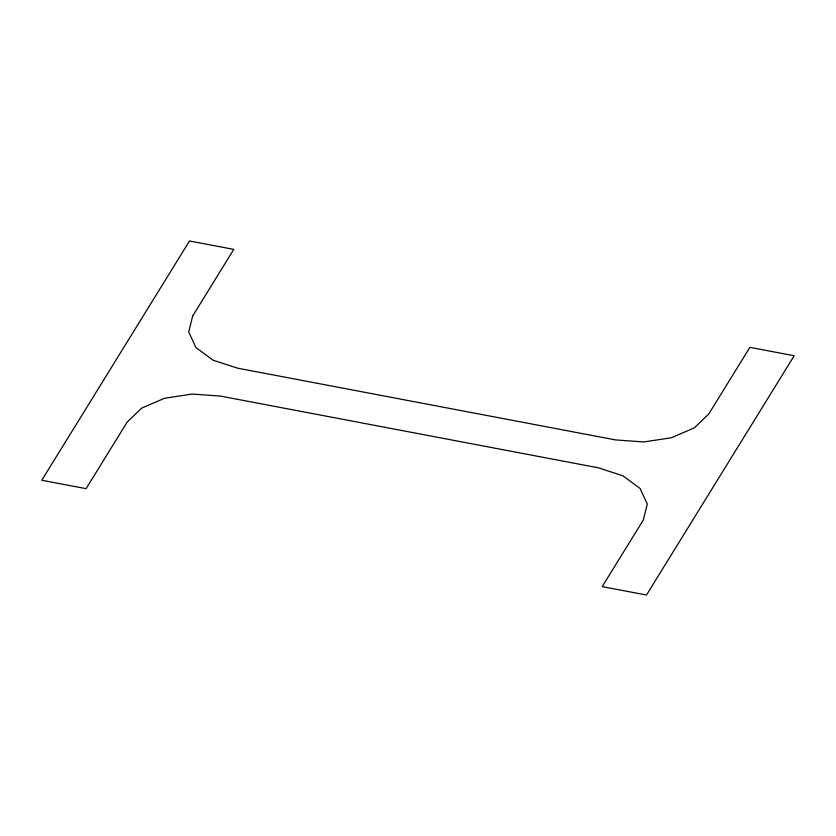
<?xml version="1.0" encoding="UTF-8"?>
<svg xmlns="http://www.w3.org/2000/svg" width="836" height="836" viewBox="0 0 836 836"><rect width="100%" height="100%" fill="white"/><g stroke="black" fill="none" stroke-linecap="round" stroke-linejoin="round"><path stroke-width="1.25" d="M192.698 315.966L188.717 331.934L195.864 347.462L213.044 360.191L237.643 368.185L615.578 439.914L643.856 441.951L671.496 437.73L694.308 427.886L708.803 413.925L749.902 347.348L794.2 355.749L646.5 595.013L602.202 586.611L643.302 520.034L647.283 504.066L640.136 488.537L622.956 475.809L598.357 467.815L220.422 396.086L192.144 394.049L164.504 398.27L141.692 408.114L127.197 422.075L86.098 488.652L41.8 480.251L189.5 240.987L233.798 249.389L192.698 315.966"/></g></svg>
